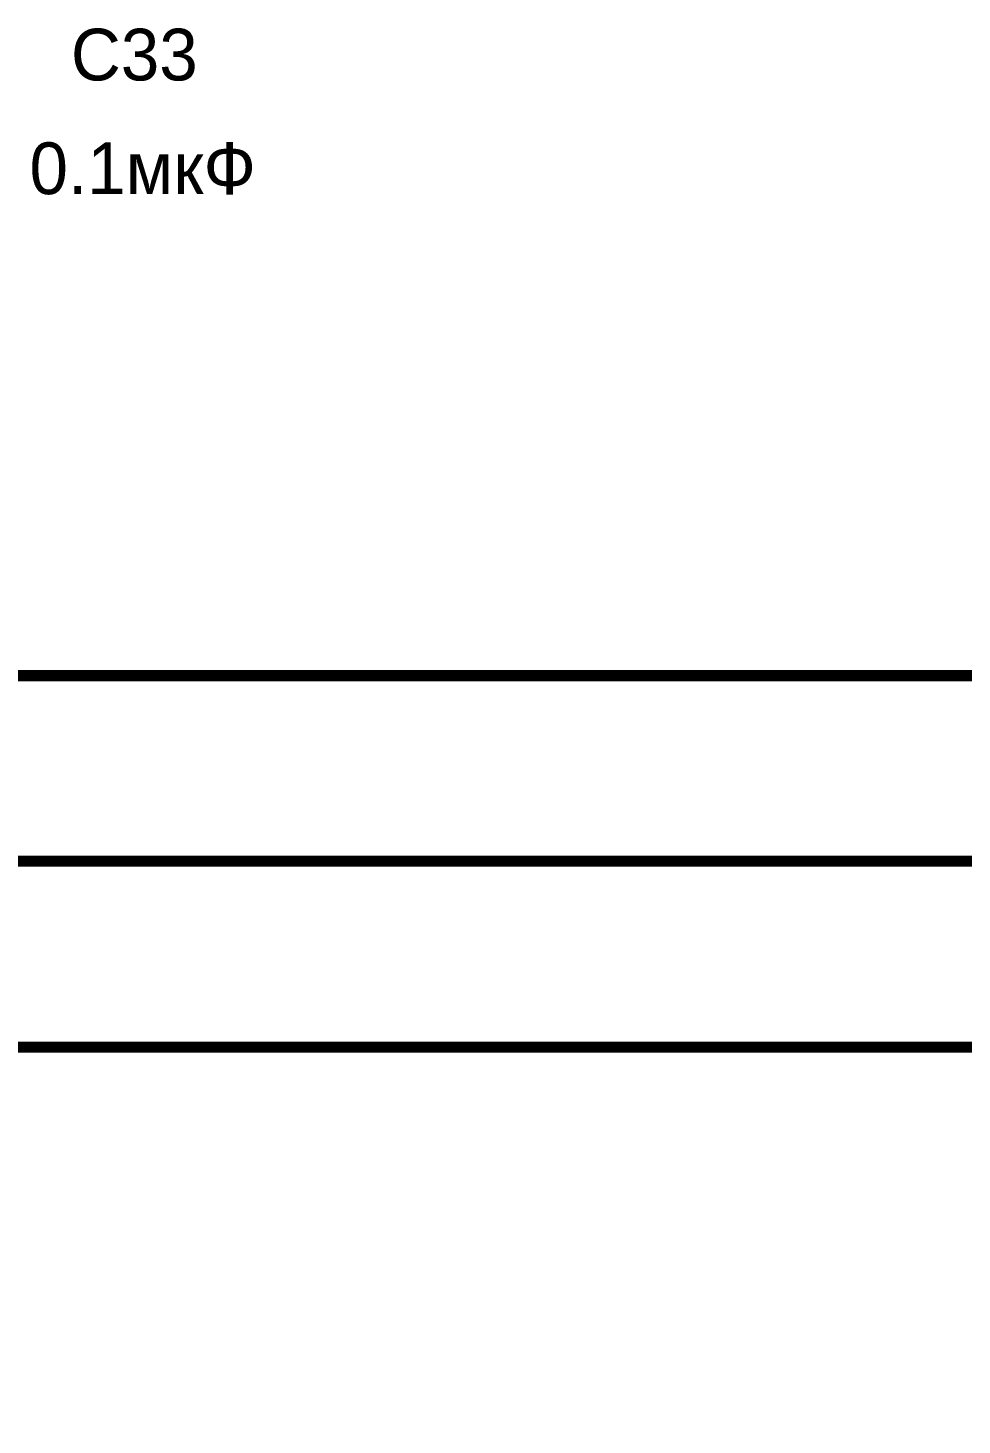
# Model space of a CAD drawing. Extents: x 0 to 594, y 0 to 420.
# Drawn here: x 365.03 to 390.13, y 192.34 to 229.89 of the extents above; entities that cross this region are included whole.
import ezdxf

# ---------------------------------------------------------------- set-up
doc = ezdxf.new("R2010")
doc.units = 0
doc.layers.add('SHEET', color=255, linetype='CONTINUOUS')

msp = doc.modelspace()

# ---------------------------------------------------------------- linework, layer by layer
at = {"layer": 'SHEET', "const_width": 0.3}
for points in [[(347.478, 212.484), (432.442, 212.484)], [(347.478, 207.498), (432.442, 207.498)], [(432.442, 202.495), (352.479, 202.495), (352.479, 192.488), (347.478, 192.488)]]:
    msp.add_lwpolyline(points, dxfattribs=at)

# ---------------------------------------------------------------- texts
at = {"layer": 'SHEET'}
for s, p in [('C33', (366.18, 228.484)), ('0.1мкФ', (365.068, 225.427))]:
    msp.add_text(s, height=1.3898, dxfattribs=at).set_placement(p)

doc.saveas('drawing.dxf')
